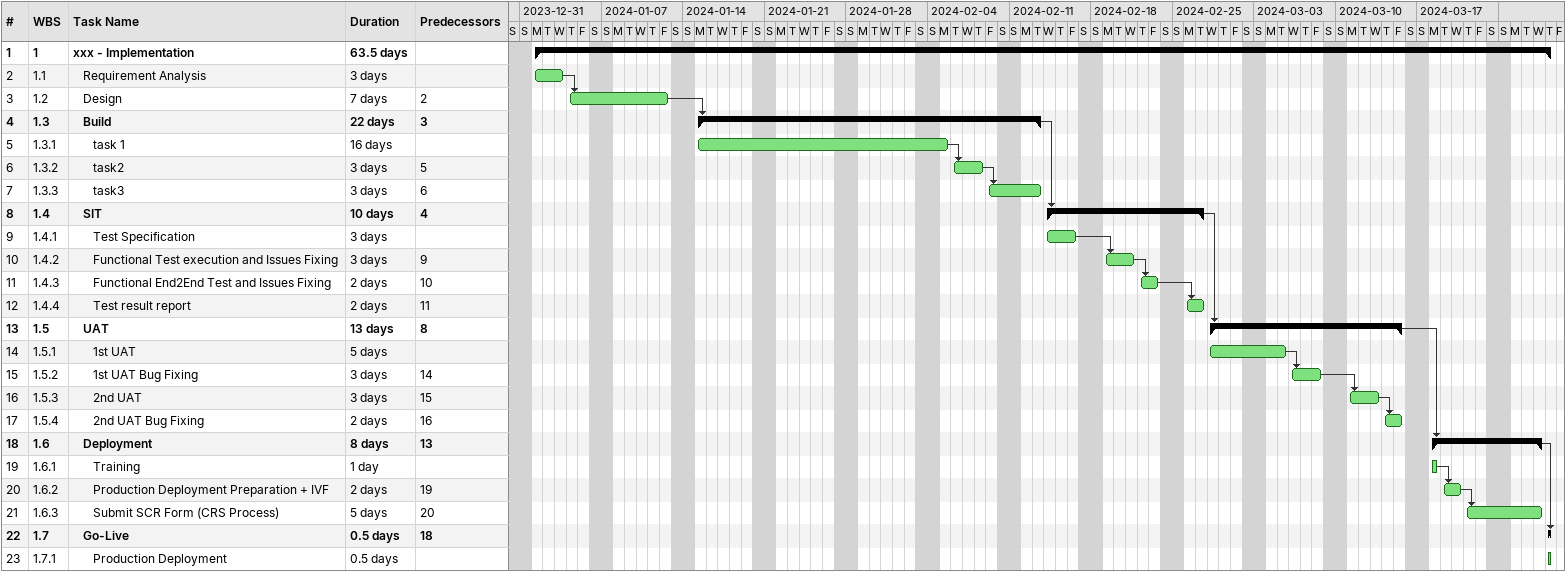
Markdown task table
| ID | WBS | Task | Duration | Start | Finish | Predecessors |
|---|---|---|---|---|---|---|
| 1 | 1 | **xxx - Implementation** | 63.5d | 2024-01-01 | 2024-03-28 |  |
| 2 | 1.1 | Requirement Analysis | 3d | 2024-01-01 | 2024-01-03 |  |
| 3 | 1.2 | Design | 7d | 2024-01-04 | 2024-01-12 | 2 |
| 4 | 1.3 | **Build** | 22d | 2024-01-15 | 2024-02-13 | 3 |
| 5 | 1.3.1 | task 1 | 16d | 2024-01-15 | 2024-02-05 |  |
| 6 | 1.3.2 | task2 | 3d | 2024-02-06 | 2024-02-08 | 5 |
| 7 | 1.3.3 | task3 | 3d | 2024-02-09 | 2024-02-13 | 6 |
| 8 | 1.4 | **SIT** | 10d | 2024-02-14 | 2024-02-27 | 4 |
| 9 | 1.4.1 | Test Specification | 3d | 2024-02-14 | 2024-02-16 |  |
| 10 | 1.4.2 | Functional Test execution and Issues Fixing | 3d | 2024-02-19 | 2024-02-21 | 9 |
| 11 | 1.4.3 | Functional End2End Test and Issues Fixing | 2d | 2024-02-22 | 2024-02-23 | 10 |
| 12 | 1.4.4 | Test result report | 2d | 2024-02-26 | 2024-02-27 | 11 |
| 13 | 1.5 | **UAT** | 13d | 2024-02-28 | 2024-03-15 | 8 |
| 14 | 1.5.1 | 1st UAT | 5d | 2024-02-28 | 2024-03-05 |  |
| 15 | 1.5.2 | 1st UAT Bug Fixing | 3d | 2024-03-06 | 2024-03-08 | 14 |
| 16 | 1.5.3 | 2nd UAT | 3d | 2024-03-11 | 2024-03-13 | 15 |
| 17 | 1.5.4 | 2nd UAT Bug Fixing | 2d | 2024-03-14 | 2024-03-15 | 16 |
| 18 | 1.6 | **Deployment** | 8d | 2024-03-18 | 2024-03-27 | 13 |
| 19 | 1.6.1 | Training | 1d | 2024-03-18 | 2024-03-18 |  |
| 20 | 1.6.2 | Production Deployment Preparation + IVF | 2d | 2024-03-19 | 2024-03-20 | 19 |
| 21 | 1.6.3 | Submit SCR Form (CRS Process) | 5d | 2024-03-21 | 2024-03-27 | 20 |
| 22 | 1.7 | **Go-Live** | 0.5d | 2024-03-28 | 2024-03-28 | 18 |
| 23 | 1.7.1 | Production Deployment | 0.5d | 2024-03-28 | 2024-03-28 |  |
